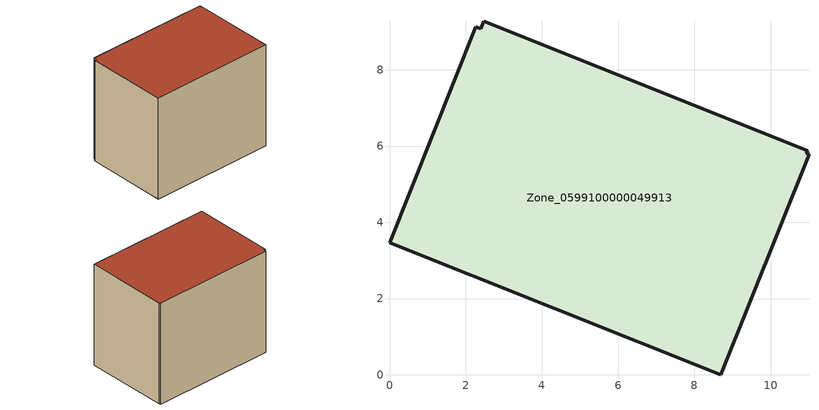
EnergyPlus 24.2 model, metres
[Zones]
Zone_0599100000049913
 floor ground (C_G): 2.4,9.08 2.48,9.28 10.97,5.88 10.94,5.81 11.01,5.79 8.69,0 0,3.47 2.26,9.13 z0.4
 wall outside (C_F): 2.48,9.28 2.4,9.08 2.26,9.13 0,3.47 8.69,0 11.01,5.79 10.94,5.81 10.97,5.88 2.48,9.28 z0.4:8.12
 roof outside (C_R): 2.4,9.08 2.26,9.13 0,3.47 8.69,0 11.01,5.79 10.94,5.81 10.97,5.88 2.48,9.28 z8.12
[BUILDING]
Pand.0599100000049913: North Axis=0; Terrain=City; Loads Convergence Tolerance Value=0.04; Temperature Convergence Tolerance Value=0.4; Solar Distribution=FullExterior; Maximum Number of Warmup Days=25; Minimum Number of Warmup Days=1
[Site:Location]
Rotterdam.The.Hague.AP_ZH_NLD Design_Conditions: Latitude=51.96; Longitude=4.45; Time Zone=1; Elevation=-4.5
[SITE:GROUNDTEMPERATURE:BUILDINGSURFACE]
18, 18, 18, 18, 18, 18, 18, 18, 18, 18, 18, 18
[MATERIAL] Thermal Absorptance=0.9; Solar Absorptance=0.7; Visible Absorptance=0.7
Name | Roughness | Thickness | Conductivity | Density | Specific Heat
G.TC.1965-1974 | MediumSmooth | 0.15 | 0.882353 | 540 | 1210
F.TC.1965-1974 | Rough | 0.3 | 0.697674 | 1920 | 840
R.TC.1965-1974 | MediumRough | 0.2 | 0.232558 | 1500 | 1000
[CONSTRUCTION]
C_G: G.TC.1965-1974
C_F: F.TC.1965-1974
C_R: R.TC.1965-1974
[ZONE]
Zone_0599100000049913: Type=1; Multiplier=1; Ceiling Height=Autocalculate; Volume=Autocalculate; Floor Area=autocalculate; Part of Total Floor Area=Yes
[ZONEINFILTRATION:DESIGNFLOWRATE]
Infil_Zone_0599100000049913: Zone or ZoneList or Space or SpaceList=Zone_0599100000049913; Schedule=AlwaysOn; Design Flow Rate Calculation Method=Flow/Area; Flow Rate per Floor Area=0.003; Constant Term Coefficient=1; Temperature Term Coefficient=0; Velocity Term Coefficient=0; Velocity Squared Term Coefficient=0
[HVACTEMPLATE:ZONE:IDEALLOADSAIRSYSTEM]
Zone_0599100000049913: Maximum Heating Supply Air Temperature=50; Minimum Cooling Supply Air Temperature=13; Maximum Heating Supply Air Humidity Ratio=0.0156; Minimum Cooling Supply Air Humidity Ratio=0.0077; Heating Limit=NoLimit; Cooling Limit=NoLimit; Dehumidification Control Type=ConstantSensibleHeatRatio; Cooling Sensible Heat Ratio=0.7; Dehumidification Setpoint=60; Humidification Control Type=None; Humidification Setpoint=30; Outdoor Air Method=None; Outdoor Air Flow Rate per Person=0.00944; Outdoor Air Flow Rate per Zone Floor Area=0; Outdoor Air Flow Rate per Zone=0; Demand Controlled Ventilation Type=None; Outdoor Air Economizer Type=NoEconomizer; Heat Recovery Type=None; Sensible Heat Recovery Effectiveness=0.7; Latent Heat Recovery Effectiveness=0.65
[ZONECONTROL:THERMOSTAT]
ThermostatControl_Zone_0599100000049913: Zone or ZoneList=Zone_0599100000049913; Control Type Schedule=DualSetpointControlType; Control 1=Thermostat_Zone_0599100000049913; Temperature Difference Between Cutout And Setpoint=0
[THERMOSTATSETPOINT:DUALSETPOINT]
Thermostat_Zone_0599100000049913: Heating Setpoint Temperature Schedule=HeatingSetpoint_Zone_0599100000049913; Cooling Setpoint Temperature Schedule=CoolingSetpoint_Zone_0599100000049913
[SCHEDULE:COMPACT]
HeatingSetpoint_Zone_0599100000049913: Through: 12/31, For: AllDays, Until: 24:00, 21
CoolingSetpoint_Zone_0599100000049913: Through: 12/31, For: AllDays, Until: 24:00, 24
DualSetpointControlType: Through: 12/31, For: AllDays, Until: 24:00, 4
AlwaysOn: Through: 12/31, For: AllDays, Until: 24:00, 1
